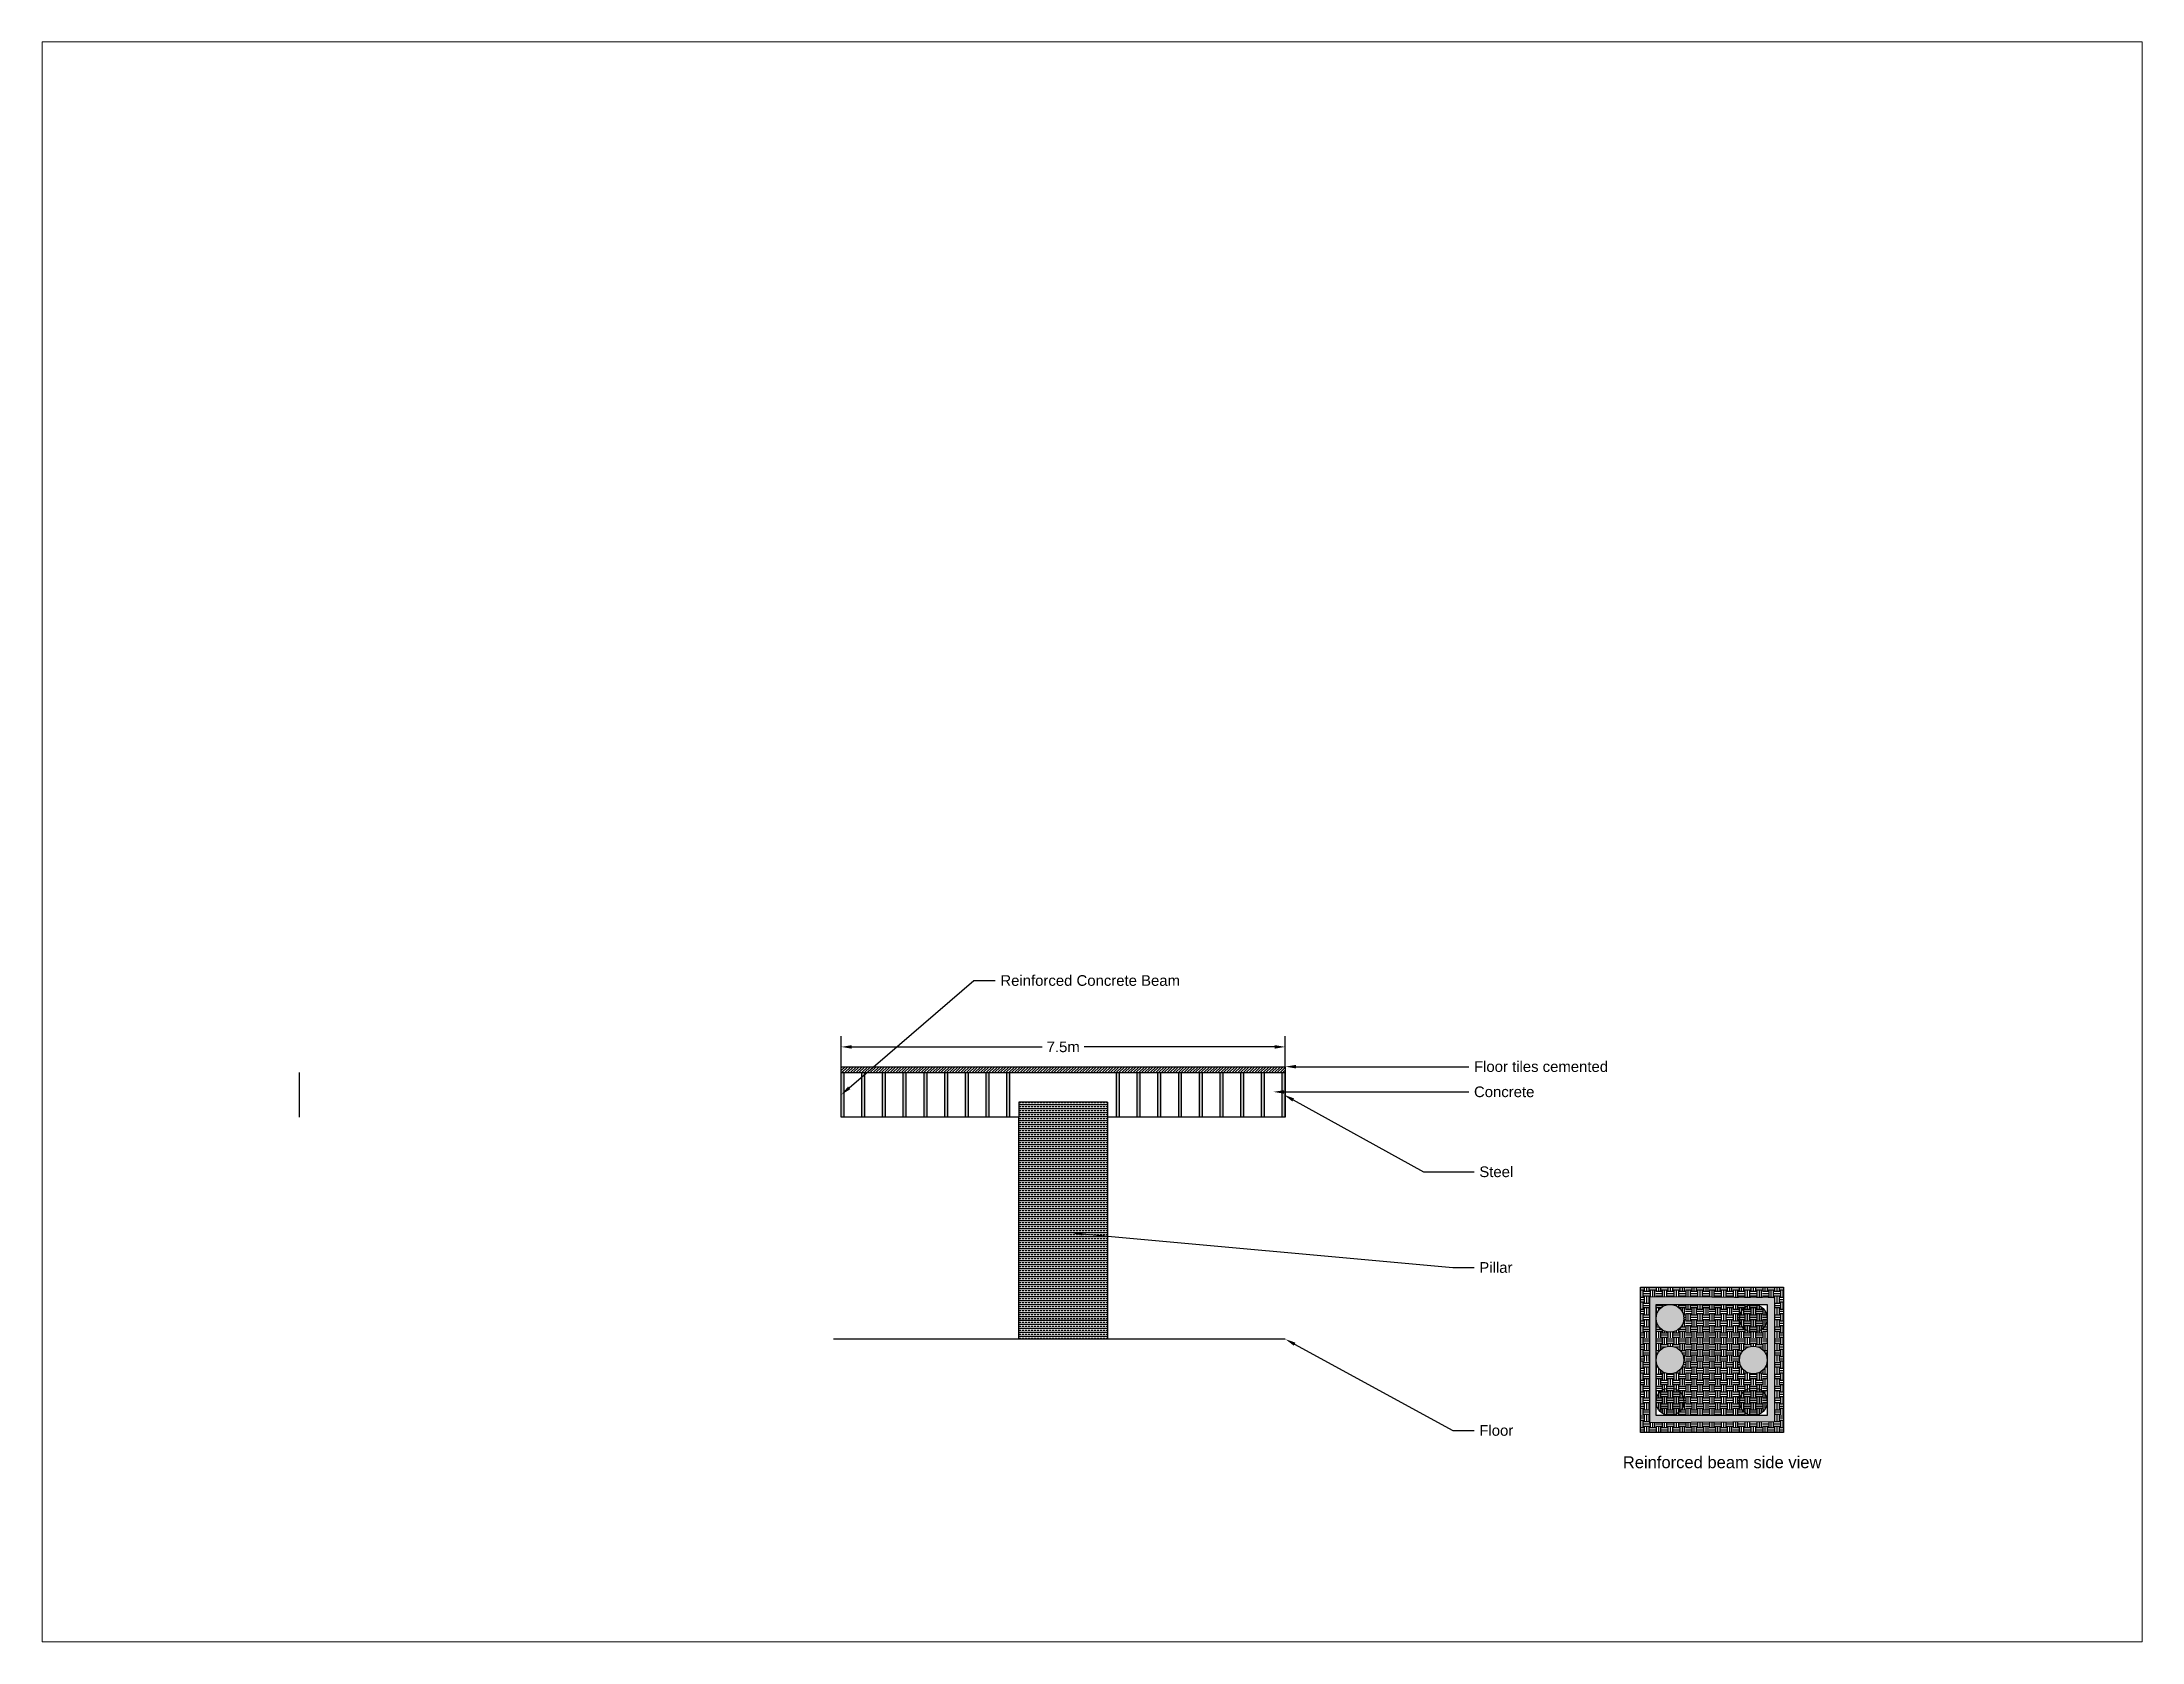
# Paper-space layout 'Layout2' of a CAD drawing. Header units: inches. Extents: x 1.05 to 9.45, y 0.8 to 7.2.
# The model-space entities are those that its viewports show. They can reach past a viewport. Long polylines and large blocks are cut down to what shows.
import ezdxf
from ezdxf import colors
from ezdxf.entities.mleader import LeaderData, LeaderLine
from ezdxf.math import Vec2, Vec3

# ---------------------------------------------------------------- set-up
doc = ezdxf.new("R2010")
doc.units = ezdxf.units.IN
doc.header["$MEASUREMENT"] = 0
doc.styles.get("Standard").update_dxf_attribs({"font": 'arial.ttf'})
doc.dimstyles.get("Standard").update_dxf_attribs({"dimtxt": 0.18, "dimasz": 0.18, "dimexe": 0.18, "dimexo": 0.0625, "dimgap": 0.09, "dimtad": 0, "dimtih": 1, "dimtoh": 1, "dimdec": 4, "dimzin": 0, "dimdsep": 46, "dimtxsty": 'Standard', "dimcen": 0.09, "dimadec": 0, "dimazin": 0, "dimtfac": 1, "dimtdec": 4, "dimtofl": 0, "dimtmove": 0, "dimatfit": 3, "dimfxl": 1, "dimtolj": 1, "dimtzin": 0, "dimarcsym": 0})

# ---------------------------------------------------------------- blocks, each defined once
blk = doc.blocks.new('*D2')
at = {"color": 0, "lineweight": -2, "transparency": 16777216}
for p, q in [((9.145, 11.131), (9.145, 11.682)), ((9.325, 11.502), (12.539, 11.502)), ((16.465, 11.502), (13.25, 11.502)), ((16.645, 11.131), (16.645, 11.682))]:
    blk.add_line(p, q, dxfattribs=at)
at = {"color": 0, "transparency": 16777216}
for points in [[(9.325, 11.532), (9.325, 11.472), (9.145, 11.502)], [(16.465, 11.532), (16.465, 11.472), (16.645, 11.502)]]:
    blk.add_solid(points, dxfattribs=at)
at = {"layer": 'Defpoints', "color": 0, "transparency": 16777216}
for p in [(16.645, 11.502), (9.145, 11.068), (16.645, 11.068)]:
    blk.add_point(p, dxfattribs=at)
at = {"color": 0, "transparency": 16777216, "insert": (12.895, 11.502), "char_height": 0.18, "attachment_point": 5}
blk.add_mtext('\\A1;7.5m', dxfattribs=at)

msp = doc.modelspace()

# ---------------------------------------------------------------- hatches: boundary and pattern name
h = msp.add_hatch()
h.set_pattern_fill('ANSI31', color=256, scale=0.27)
h.paths.add_polyline_path([(16.64474, 11.16837), (9.14474, 11.16837), (9.14474, 11.06837), (16.64474, 11.06837)])
h = msp.add_hatch(color=256)
h.set_gradient(color1=(255, 255, 255), color2=(128, 128, 128))
h.paths.add_polyline_path([(9.19519, 11.06837), (9.14519, 11.06837), (9.14519, 10.31837), (9.19519, 10.31837)])
h.paths.add_polyline_path([(9.54474, 11.06837), (9.49474, 11.06837), (9.49474, 10.31837), (9.54474, 10.31837)])
h.paths.add_polyline_path([(9.89474, 11.06837), (9.84474, 11.06837), (9.84474, 10.31837), (9.89474, 10.31837)])
h = msp.add_hatch(color=256)
h.set_gradient(color1=(255, 255, 255), color2=(128, 128, 128))
h.paths.add_polyline_path([(10.24474, 11.06837), (10.19474, 11.06837), (10.19474, 10.31837), (10.24474, 10.31837)])
h.paths.add_polyline_path([(10.54474, 10.31837), (10.59474, 10.31837), (10.59474, 11.06837), (10.54474, 11.06837)])
h.paths.add_polyline_path([(10.94474, 11.06837), (10.89474, 11.06837), (10.89474, 10.31837), (10.94474, 10.31837)])
h.paths.add_polyline_path([(11.24474, 10.31837), (11.29474, 10.31837), (11.29474, 11.06837), (11.24474, 11.06837)])
h.paths.add_polyline_path([(11.64474, 11.06837), (11.59474, 11.06837), (11.59474, 10.31837), (11.64474, 10.31837)])
h.paths.add_polyline_path([(11.99474, 11.06837), (11.94474, 11.06837), (11.94474, 10.31837), (11.99474, 10.31837)])
h.paths.add_polyline_path([(13.84474, 11.06837), (13.79474, 11.06837), (13.79474, 10.31837), (13.84474, 10.31837)])
h.paths.add_polyline_path([(14.14474, 10.31837), (14.19474, 10.31837), (14.19474, 11.06837), (14.14474, 11.06837)])
h.paths.add_polyline_path([(14.54474, 11.06837), (14.49474, 11.06837), (14.49474, 10.31837), (14.54474, 10.31837)])
h.paths.add_polyline_path([(14.89474, 11.06837), (14.84474, 11.06837), (14.84474, 10.31837), (14.89474, 10.31837)])
h.paths.add_polyline_path([(15.24474, 11.06837), (15.19474, 11.06837), (15.19474, 10.31837), (15.24474, 10.31837)])
h.paths.add_polyline_path([(15.59474, 11.06837), (15.54474, 11.06837), (15.54474, 10.31837), (15.59474, 10.31837)])
h.paths.add_polyline_path([(15.89474, 10.31837), (15.94474, 10.31837), (15.94474, 11.06837), (15.89474, 11.06837)])
h.paths.add_polyline_path([(16.29474, 11.06837), (16.24474, 11.06837), (16.24474, 10.31837), (16.29474, 10.31837)])
h.paths.add_polyline_path([(16.59429, 10.31837), (16.64429, 10.31837), (16.64429, 11.06837), (16.59429, 11.06837)])
h = msp.add_hatch()
h.set_pattern_fill('BRASS', color=256, scale=0.27)
h.paths.add_polyline_path([(13.64474, 10.31837), (13.64474, 10.56837), (12.14474, 10.56837), (12.14474, 10.31837), (12.14474, 6.56837), (12.89474, 6.56837), (13.64474, 6.56837)])
h = msp.add_hatch()
h.set_pattern_fill('EARTH', color=256, scale=0.4, style=0)
h.paths.add_polyline_path([(24.78225, 6.92058, -1.00524294), (24.31359, 6.91813, -0.41421356), (24.54792, 7.15247), (23.14199, 7.15247, -0.41421356), (23.37632, 6.91813, -0.9947844), (22.90766, 6.91568), (22.90766, 6.21513, -0.41419754), (23.14197, 6.44945), (23.14199, 6.44946), (23.142, 6.44945, -0.41419754), (23.37631, 6.21513, -0.41419754), (23.142, 5.9808), (23.14199, 5.98079), (23.14197, 5.9808, -0.41419754), (22.90766, 6.21513), (22.90766, 5.50967, -1.00524294), (23.37632, 5.51212, -0.41421356), (23.14199, 5.27778), (24.54792, 5.27778, -0.41421356), (24.31359, 5.51212, -0.9947844), (24.78225, 5.51457), (24.78225, 6.21513, -0.41419754), (24.54794, 5.9808), (24.54792, 5.98079), (24.54791, 5.9808, -0.41419754), (24.3136, 6.21513, -0.41419754), (24.54791, 6.44945), (24.54792, 6.44946), (24.54794, 6.44945, -0.41419754), (24.78225, 6.21513)], flags=0)
h.paths.add_polyline_path([(23.14199, 7.15247), (22.90766, 7.15247), (22.90766, 6.92058, -0.41115366)], flags=0)
h.paths.add_polyline_path([(24.78225, 7.15247), (24.54792, 7.15247, -0.41115366), (24.78225, 6.92058)], flags=0)
h.paths.add_polyline_path([(22.90766, 5.50967), (22.90766, 5.27778), (23.14199, 5.27778, -0.41115366)], flags=0)
h.paths.add_polyline_path([(24.78225, 5.50967, -0.41115366), (24.54792, 5.27778), (24.78225, 5.27778)], flags=0)
h.paths.add_polyline_path([(25.05829, 7.44761), (22.64155, 7.44761), (22.64155, 4.99258), (25.05829, 4.99258)])
h.paths.add_polyline_path([(24.89731, 7.27094, -0.41239786), (24.90725, 7.26094), (24.90725, 5.16931), (22.7926, 5.15619), (22.7926, 7.284)], flags=16)
h.paths.add_polyline_path([(24.78225, 7.15247), (24.78225, 6.92058, -0.00261462), (24.78226, 6.91813, -0.00261462), (24.78225, 6.91568), (24.78225, 5.51457, -0.00261462), (24.78226, 5.51212, -0.00261462), (24.78225, 5.50967), (24.78225, 5.27778), (22.90766, 5.27778), (22.90766, 5.50967, -0.00261462), (22.90765, 5.51212, -0.00261462), (22.90766, 5.51457), (22.90766, 6.91568, -0.00261462), (22.90765, 6.91813, -0.00261462), (22.90766, 6.92058), (22.90766, 7.15247)], flags=0)
h.paths.add_polyline_path([(23.37631, 6.21513, -0.41419754), (23.142, 5.9808), (23.14199, 5.98079), (23.14197, 5.9808, -0.41419754), (22.90766, 6.21513, -0.41419754), (23.14197, 6.44945), (23.14199, 6.44946), (23.142, 6.44945, -0.41419754)], flags=0)
h.paths.add_polyline_path([(24.54791, 6.44945), (24.54792, 6.44946), (24.54794, 6.44945, -0.41419754), (24.78225, 6.21513, -0.41419754), (24.54794, 5.9808), (24.54792, 5.98079), (24.54791, 5.9808, -0.41419754), (24.3136, 6.21513, -0.41419754)], flags=0)
h.paths.add_polyline_path([(24.54791, 6.44945), (24.54792, 6.44946), (24.54794, 6.44945, -0.41419754), (24.78225, 6.21513), (24.78225, 6.91568, -0.9947844), (24.31359, 6.91813, -0.41421356), (24.54792, 7.15247), (22.90766, 7.15247), (22.90766, 6.92058, 0.00522927), (22.90766, 6.91568, 0.98959587), (23.37631, 6.91568), (23.37631, 6.92058, -1), (22.90766, 6.91568), (22.90766, 6.21513, -0.41419754), (23.14197, 6.44945), (23.14199, 6.44946), (23.142, 6.44945, -0.41419754), (23.37631, 6.21513, -0.41419754), (23.142, 5.9808), (23.14199, 5.98079), (23.14197, 5.9808, -0.41419754), (22.90766, 6.21513), (22.90766, 5.51457, -0.9947844), (23.37632, 5.51212, -0.41421356), (23.14199, 5.27778), (24.54792, 5.27778, -0.41421356), (24.31359, 5.51212, -0.9947844), (24.78225, 5.51457), (24.78225, 6.21513, -0.41419754), (24.54794, 5.9808), (24.54792, 5.98079), (24.54791, 5.9808, -0.41419754), (24.3136, 6.21513, -0.41419754)], flags=0)
h = msp.add_hatch(color=256)
h.set_gradient(color1=(255, 255, 255), color2=(128, 128, 128))
h.paths.add_polyline_path([(22.7926, 7.284), (22.7926, 5.15619), (24.90725, 5.16931), (24.90725, 7.26094, 0.41239786), (24.89731, 7.27094)])
h.paths.add_polyline_path([(22.90766, 7.15247), (24.78225, 7.15247), (24.78225, 5.27778), (22.90766, 5.27778)], flags=16)
h = msp.add_hatch()
h.set_pattern_fill('AR-RROOF', color=256, scale=0.011, style=0)
h.paths.add_polyline_path([(22.90766, 6.92058), (22.90766, 6.91568, 0.98959587), (23.37631, 6.91568), (23.37631, 6.92058, 0.98959587)])
h.paths.add_polyline_path([(24.3136, 6.92058), (24.3136, 6.91568, 0.98959587), (24.78225, 6.91568), (24.78225, 6.92058, 0.98959587)])
h.paths.add_polyline_path([(24.78225, 6.21513, 1), (24.3136, 6.21513, 1)])
h.paths.add_polyline_path([(23.37631, 6.21513, 1), (22.90766, 6.21513, 1)])
h.paths.add_polyline_path([(22.90766, 5.51457), (22.90766, 5.50967, 0.98959587), (23.37631, 5.50967), (23.37631, 5.51457, 0.98959587)])
h.paths.add_polyline_path([(24.3136, 5.51457), (24.3136, 5.50967, 0.41115366), (24.54792, 5.27778, 0.41115366), (24.78225, 5.50967), (24.78225, 5.51457, 0.98959587)])

# ---------------------------------------------------------------- linework, layer by layer
for p, q in [((0, 10.31837), (0, 11.06837)), ((9.14474, 11.06837), (9.14474, 11.16837)), ((9.14474, 11.16837), (16.64474, 11.16837)), ((9.14474, 11.06837), (16.64474, 11.06837)), ((9.14474, 10.31837), (9.14474, 11.06837)), ((9.14519, 10.31884), (9.14519, 11.06837)), ((9.19519, 10.31884), (9.19519, 11.06837)), ((9.49474, 10.31837), (9.49474, 11.06837)), ((9.54474, 10.31837), (9.54474, 11.06837)), ((9.84474, 10.31837), (9.84474, 11.06837)), ((9.88858, 11.06837), (9.88858, 11.06841)), ((9.89474, 10.31837), (9.89474, 11.06837)), ((10.19474, 10.31837), (10.19474, 11.06837)), ((10.24474, 10.31837), (10.24474, 11.06837)), ((10.54474, 10.31837), (10.54474, 11.06837)), ((10.59474, 10.31837), (10.59474, 11.06837)), ((10.89474, 10.31837), (10.89474, 11.06837)), ((10.94474, 10.31837), (10.94474, 11.06837)), ((11.24474, 10.31837), (11.24474, 11.06837)), ((11.29474, 10.31837), (11.29474, 11.06837)), ((11.59474, 10.31837), (11.59474, 11.06837)), ((11.64474, 10.31837), (11.64474, 11.06837)), ((11.94474, 10.31837), (11.94474, 11.06837)), ((11.99474, 10.31837), (11.99474, 11.06837)), ((13.79474, 10.31837), (13.79474, 11.06837)), ((13.84474, 10.31837), (13.84474, 11.06837)), ((14.14474, 10.31837), (14.14474, 11.06837)), ((14.19474, 10.31837), (14.19474, 11.06837)), ((14.49474, 10.31837), (14.49474, 11.06837)), ((14.54474, 10.31837), (14.54474, 11.06837)), ((14.84474, 10.31837), (14.84474, 11.06837)), ((14.89474, 10.31837), (14.89474, 11.06837)), ((15.19474, 10.31837), (15.19474, 11.06837)), ((15.24474, 10.31837), (15.24474, 11.06837)), ((15.54474, 10.31837), (15.54474, 11.06837)), ((15.59474, 10.31837), (15.59474, 11.06837)), ((15.89474, 10.31837), (15.89474, 11.06837)), ((15.94474, 10.31837), (15.94474, 11.06837)), ((16.24474, 10.31837), (16.24474, 11.06837)), ((16.29474, 10.31837), (16.29474, 11.06837)), ((16.59429, 10.31884), (16.59429, 11.06837)), ((16.64429, 10.31884), (16.64429, 11.06837)), ((16.64429, 10.31884), (16.64429, 11.06837)), ((16.64474, 11.16837), (16.64474, 11.06837)), ((16.64474, 11.06837), (16.64474, 10.31837)), ((16.64474, 10.31837), (16.64474, 11.06837)), ((16.64474, 10.31837), (16.64474, 11.06837)), ((9.14474, 10.69337), (9.14519, 10.69337)), ((9.54474, 10.69337), (9.54474, 10.69337)), ((16.24474, 10.69337), (16.24474, 10.69337)), ((16.24474, 10.69337), (16.24474, 10.69337)), ((16.24474, 10.69337), (16.24474, 10.69337)), ((16.64474, 10.69337), (16.64429, 10.69337)), ((16.64474, 10.69337), (16.64429, 10.69337)), ((12.14474, 10.31837), (9.14474, 10.31837)), ((12.14474, 10.56837), (12.14474, 10.31837)), ((13.64474, 10.56837), (12.14474, 10.56837)), ((12.14474, 6.56837), (12.14474, 10.31837)), ((13.64474, 10.56837), (13.64474, 10.31837)), ((16.64474, 10.31837), (13.64474, 10.31837)), ((13.64474, 10.31837), (13.64474, 6.56837)), ((24.89731, 7.27094), (22.7926, 7.284)), ((22.7926, 7.284), (22.7926, 5.15619)), ((24.90725, 7.26094), (24.90725, 5.16931)), ((23.37631, 6.91568), (23.37631, 6.92058)), ((23.37631, 6.92058), (23.37631, 6.91568)), ((24.3136, 6.92058), (24.3136, 6.91568)), ((16.64474, 6.56837), (9.01762, 6.56837)), ((12.89474, 6.56837), (12.14474, 6.56837)), ((13.64474, 6.56837), (12.89474, 6.56837)), ((23.14199, 6.44946), (23.14197, 6.44945)), ((23.142, 6.44945), (23.14199, 6.44946)), ((23.14199, 6.44945), (23.14199, 6.44946)), ((24.54792, 6.44946), (24.54791, 6.44945)), ((24.54794, 6.44945), (24.54792, 6.44946)), ((24.54792, 6.44946), (24.54792, 6.44945)), ((23.14199, 5.98079), (23.14197, 5.9808)), ((23.14199, 5.98079), (23.142, 5.9808)), ((23.14199, 5.98079), (23.14199, 5.9808)), ((24.54791, 5.9808), (24.54792, 5.98079)), ((24.54794, 5.9808), (24.54792, 5.98079)), ((24.54792, 5.9808), (24.54792, 5.98079)), ((23.37631, 5.51457), (23.37631, 5.50967)), ((24.3136, 5.51457), (24.3136, 5.50967)), ((24.90725, 5.16931), (22.7926, 5.15619)), ((24.54792, 5.27778), (23.14199, 5.27778))]:
    msp.add_line(p, q)
for points in [[(22.64155, 7.44761), (25.05829, 7.44761), (25.05829, 4.99258), (22.64155, 4.99258)], [(22.90766, 7.15247), (24.78225, 7.15247), (24.78225, 5.27778), (22.90766, 5.27778)]]:
    msp.add_lwpolyline(points, close=True)
for centre, radius in [((23.14199, 6.91813), 0.23434), ((24.54792, 6.91813), 0.23434), ((23.14199, 6.21513), 0.23432), ((24.54792, 6.21513), 0.23432), ((23.14199, 5.51212), 0.23434), ((24.54792, 5.51212), 0.23434)]:
    msp.add_circle(centre, radius)
msp.add_arc((24.89725, 7.26094), 0.01, 360, 89.644584)
msp.add_arc((24.89725, 7.26094), 0.01, 360, 89.644584)

# ---------------------------------------------------------------- texts
at = {"insert": (22.34428, 4.58843), "char_height": 0.2, "attachment_point": 1}
msp.add_mtext_dynamic_manual_height_columns('Reinforced beam side view', width=3.4756743, gutter_width=1, heights=[0], dxfattribs=at)

# ---------------------------------------------------------------- dimensions: what is measured, and where the dimension line sits
dim = msp.add_linear_dim(base=(16.64474, 11.50169), p1=(9.14474, 11.06837), p2=(16.64474, 11.06837), text='7.5m', dimstyle='Standard')
dim.commit()
dim.dimension.update_dxf_attribs({"geometry": '*D2', "text_midpoint": (12.89474, 11.50169)})

# ---------------------------------------------------------------- leaders
ml = msp.add_multileader_mtext('Standard')
ml.set_content('Reinforced Concrete Beam', color=256)
ml.set_leader_properties()
ml.build(insert=Vec2(0, 0))
ml.multileader.update_dxf_attribs({"dogleg_length": 0.36, "arrow_head_size": 0.18})
ctx = ml.context
ctx.base_point, ctx.char_height, ctx.arrow_head_size, ctx.landing_gap_size, ctx.plane_origin = Vec3(11.74406, 12.62188), 0.18, 0.18, 0.09, Vec3(9.14519, 10.69361)
notes = []
notes.append((ctx, [(1, (1, 1, 0), (11.38406, 12.62188), (1, 0), 0.36, [(0, [(9.14519, 10.69361)], 0, [])])]))
ctx.mtext.insert, ctx.mtext.flow_direction = Vec3(11.83406, 12.71342), 5
ml = msp.add_multileader_mtext('Standard')
ml.set_content('Floor tiles cemented ', color=256)
ml.set_leader_properties()
ml.build(insert=Vec2(0, 0))
ml.multileader.update_dxf_attribs({"dogleg_length": 0.36, "arrow_head_size": 0.18})
ctx = ml.context
ctx.base_point, ctx.char_height, ctx.arrow_head_size, ctx.landing_gap_size, ctx.plane_origin = Vec3(19.74132, 11.16837), 0.18, 0.18, 0.09, Vec3(16.64474, 11.16837)
notes.append((ctx, [(0, (1, 1, 0), (19.38132, 11.16837), (1, 0), 0.36, [(0, [(16.64474, 11.16837)], 0, [])])]))
ctx.mtext.insert, ctx.mtext.flow_direction = Vec3(19.83132, 11.25984), 5
ml = msp.add_multileader_mtext('Standard')
ml.set_content('Concrete ', color=256)
ml.set_leader_properties()
ml.build(insert=Vec2(0, 0))
ml.multileader.update_dxf_attribs({"dogleg_length": 0.36, "arrow_head_size": 0.18})
ctx = ml.context
ctx.base_point, ctx.char_height, ctx.arrow_head_size, ctx.landing_gap_size, ctx.plane_origin = Vec3(19.74132, 10.7424), 0.18, 0.18, 0.09, Vec3(16.44386, 10.7424)
notes.append((ctx, [(0, (1, 1, 0), (19.38132, 10.7424), (1, 0), 0.36, [(0, [(16.44386, 10.7424)], 0, [])])]))
ctx.mtext.insert, ctx.mtext.flow_direction = Vec3(19.83132, 10.83394), 5
ml = msp.add_multileader_mtext('Standard')
ml.set_content('Steel ', color=256)
ml.set_leader_properties()
ml.build(insert=Vec2(0, 0))
ml.multileader.update_dxf_attribs({"dogleg_length": 0.36, "arrow_head_size": 0.18})
ctx = ml.context
ctx.base_point, ctx.char_height, ctx.arrow_head_size, ctx.landing_gap_size, ctx.plane_origin = Vec3(19.83132, 9.39222), 0.18, 0.18, 0.09, Vec3(16.62186, 10.69337)
notes.append((ctx, [(0, (1, 1, 0), (18.97638, 9.39222), (1, 0), 0.85494, [(0, [(16.62186, 10.69337)], 0, [])])]))
ctx.mtext.insert, ctx.mtext.flow_direction = Vec3(19.92132, 9.48375), 5
ml = msp.add_multileader_mtext('Standard')
ml.set_content('Pillar', color=256)
ml.set_leader_properties()
ml.build(insert=Vec2(0, 0))
ml.multileader.update_dxf_attribs({"dogleg_length": 0.36, "arrow_head_size": 0.18})
ctx = ml.context
ctx.base_point, ctx.char_height, ctx.arrow_head_size, ctx.landing_gap_size, ctx.plane_origin = Vec3(19.83132, 7.77613), 0.18, 0.18, 0.09, Vec3(13.03766, 8.36055)
notes.append((ctx, [(0, (1, 1, 0), (19.47132, 7.77613), (1, 0), 0.36, [(0, [(13.03766, 8.36055)], 0, [])])]))
ctx.mtext.insert, ctx.mtext.flow_direction = Vec3(19.92132, 7.8676), 5
ml = msp.add_multileader_mtext('Standard')
ml.set_content('Floor', color=256)
ml.set_leader_properties()
ml.build(insert=Vec2(0, 0))
ml.multileader.update_dxf_attribs({"dogleg_length": 0.36, "arrow_head_size": 0.18})
ctx = ml.context
ctx.base_point, ctx.char_height, ctx.arrow_head_size, ctx.landing_gap_size, ctx.plane_origin = Vec3(19.83132, 5.02449), 0.18, 0.18, 0.09, Vec3(16.64474, 6.56837)
notes.append((ctx, [(0, (1, 1, 0), (19.47132, 5.02449), (1, 0), 0.36, [(0, [(16.64474, 6.56837)], 0, [])])]))
ctx.mtext.insert, ctx.mtext.flow_direction = Vec3(19.92132, 5.11597), 5
for ctx, leaders in notes:
    for number, flags, end, landing, length, lines in leaders:
        leader = LeaderData()
        leader.index, (leader.has_last_leader_line, leader.has_dogleg_vector, leader.attachment_direction) = number, flags
        leader.last_leader_point, leader.dogleg_vector, leader.dogleg_length = Vec3(end), Vec3(landing), length
        for number, points, colour, breaks in lines:
            line = LeaderLine()
            line.index, line.vertices, line.color, line.breaks = number, Vec3.list(points), colors.encode_raw_color(colour), breaks
            leader.lines.append(line)
        ctx.leaders.append(leader)

psp = doc.layouts.new('Layout2')

# ---------------------------------------------------------------- viewports
at = {"layer": '0'}
psp.add_viewport(center=(5.25, 4), size=(8.4, 6.4), view_center_point=(13.38084, 14.96211), view_height=27.0174233, dxfattribs=at)

doc.saveas('drawing.dxf')
